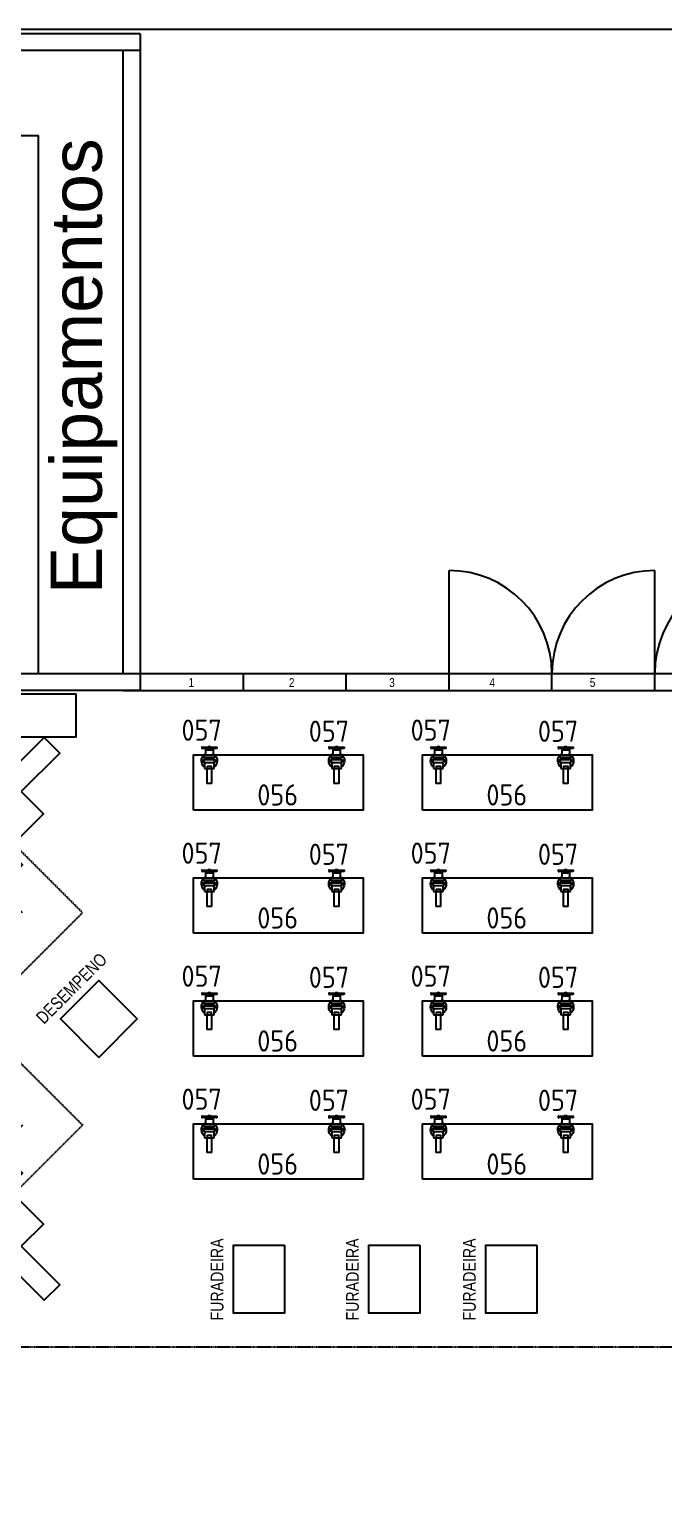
# Model space of a CAD drawing. Header units: millimetres. Extents: x 18768 to 1484868, y -11027 to 520152.
# Drawn here: x 1413044 to 1420525, y 156660 to 173819 of the extents above; entities that cross this region are included whole.
import ezdxf
from ezdxf.enums import TextEntityAlignment as Align

# ---------------------------------------------------------------- set-up
doc = ezdxf.new("R2010")
doc.units = ezdxf.units.MM
doc.linetypes.add('DASHED2', pattern=[9.525, 6.35, -3.175])
doc.linetypes.add('DIVIDE', pattern=[2.15, 1.5, -0.2, 0.05, -0.15, 0.05, -0.2])
for name, color, linetype in [('L025-IMAGIN', 1, 'DIVIDE'), ('L025-TEXTO', 7, 'Continuous'), ('L035-ARRANJO-EXISTENTE', 180, 'Continuous'), ('L035-TEXTO', 40, 'Continuous'), ('PAREDES', 7, 'Continuous')]:
    doc.layers.add(name, color=color, linetype=linetype)
doc.layers.add('L035-DEMOLIÇÃO', color=40, linetype='Continuous', plot=False)
doc.styles.add('ISO-CP--25', font='isocp.shx', dxfattribs={"height": 250})
doc.styles.get("Standard").update_dxf_attribs({"font": 'arial.ttf'})

# ---------------------------------------------------------------- blocks, each defined once
blk = doc.blocks.new('BL_SENAI_id9310100290')
at = {"layer": 'L035-ARRANJO-EXISTENTE', "color": 0}
for p, q in [((-515, 200), (-515, 139)), ((-515, 200), (-340, 200)), ((-340, 112), (-340, 227)), ((-340, 227), (-272, 227)), ((-228, 233), (-238, 233)), ((-238, 219), (-238, 106)), ((-228, 106), (-228, 233)), ((-217, 106), (-217, 233)), ((-217, 233), (-207, 233)), ((-207, 219), (-207, 106)), ((-178, 144), (-178, 195)), ((-114, 214), (-159, 214)), ((-121, 214), (-121, 125)), ((-114, 214), (-114, 125)), ((-340, 139), (-515, 139)), ((-272, 112), (-340, 112)), ((-238, 106), (-228, 106)), ((-207, 106), (-217, 106)), ((-114, 125), (-159, 125))]:
    blk.add_line(p, q, dxfattribs=at)
for points in [[(-340, 143), (-340, 197), (-314, 197), (-314, 143)], [(-268, 233), (-238, 233), (-238, 106), (-268, 106)], [(-178, 233), (-207, 233), (-207, 106), (-178, 106)], [(-114, 156), (-114, 183), (-83, 183), (-83, 156)], [(-104, 259), (-104, 252), (-88, 252), (-88, 259)], [(-104, 80), (-104, 86), (-88, 86), (-88, 80)]]:
    blk.add_lwpolyline(points, close=True, dxfattribs=at)
for points in [[(-99, 183), (-99, 252), (-92, 252), (-92, 183)], [(-92, 156), (-92, 86), (-99, 86), (-99, 156)]]:
    blk.add_lwpolyline(points, dxfattribs=at)
for centre in [(-250, 248), (-250, 92)]:
    blk.add_circle(centre, 7.45, dxfattribs=at)
for centre, radius, start, end in [((-247, 170), 92.8, 41.7386, 141.8707), ((-272, 231), 4.33, 270, 0), ((-159, 233), 19, 180, 270), ((-247, 170), 92.8, 218.1293, 318.2614), ((-272, 108), 4.33, 0, 90), ((-159, 106), 19, 90, 180)]:
    blk.add_arc(centre, radius, start, end, dxfattribs=at)
at = {"layer": 'L025-TEXTO', "style": 'ISO-CP--25'}
blk.add_attdef('rmp_mt_codmaterial', (15, 15), '', height=40, dxfattribs=at)
at = {"layer": 'L025-TEXTO', "style": 'ISO-CP--25', "flags": 1}
for tag in ['rmp_mt_nomeunid', 'rmp_mt_potencia', 'rmp_mt_cod']:
    blk.add_attdef(tag, (15, 15), '', height=40, dxfattribs=at)
blk = doc.blocks.new('BL_SENAI_id9320240650')
at = {"layer": 'L035-ARRANJO-EXISTENTE', "color": 0}
blk.add_lwpolyline([(-595, 399), (-595, -251), (1405, -251), (1405, 399)], close=True, dxfattribs=at)
at = {"layer": 'L025-TEXTO', "style": 'ISO-CP--25'}
blk.add_attdef('rmp_mt_codmaterial', (15, 15), '', height=40, dxfattribs=at)
at = {"layer": 'L025-TEXTO', "style": 'ISO-CP--25', "flags": 1}
for tag in ['rmp_mt_nomeunid', 'rmp_mt_potencia', 'rmp_mt_cod']:
    blk.add_attdef(tag, (15, 15), '', height=40, dxfattribs=at)

msp = doc.modelspace()

# ---------------------------------------------------------------- linework, layer by layer
for p, q in [((1406265, 172564.6), (1413153.298, 172564.6)), ((1413153.298, 166224.6), (1413153.298, 172564.6)), ((1417993.298, 166224.6), (1417993.298, 167436.6)), ((1420417.298, 166224.6), (1420417.298, 167436.6))]:
    msp.add_line(p, q)
at = {"color": 1}
for p, q in [((1414357.298, 166024.6), (1414357.298, 166224.6)), ((1415569.298, 166024.6), (1415569.298, 166224.6)), ((1416781.298, 166024.6), (1416781.298, 166224.6)), ((1417993.298, 166024.6), (1417993.298, 166224.6)), ((1419205.298, 166024.6), (1419205.298, 166224.6)), ((1420417.298, 166024.6), (1420417.298, 166224.6))]:
    msp.add_line(p, q, dxfattribs=at)
at = {"color": 1, "linetype": 'DASHED2'}
for p, q in [((1413673.795, 163403.337), (1411340.343, 165736.789)), ((1412422.216, 162151.758), (1413673.795, 163403.337)), ((1412422.216, 162151.758), (1413673.795, 160900.179)), ((1413673.795, 160900.179), (1411340.343, 158566.726))]:
    msp.add_line(p, q, dxfattribs=at)
for points in [[(1412599.702, 165478.056), (1413599.702, 165478.056), (1413599.702, 165978.056), (1412599.702, 165978.056)], [(1413865.418, 161699.209), (1414317.967, 162151.758), (1413865.418, 162604.306), (1413412.87, 162151.758)], [(1416054.002, 159484.654), (1416054.002, 158684.654), (1415454.002, 158684.654), (1415454.002, 159484.654)], [(1417649.304, 159484.654), (1417649.304, 158684.654), (1417049.304, 158684.654), (1417049.304, 159484.654)], [(1419027.326, 159484.654), (1419027.326, 158684.654), (1418427.326, 158684.654), (1418427.326, 159484.654)]]:
    msp.add_lwpolyline(points, close=True)
for points in [[(1412966.689, 163403.337), (1412683.846, 163686.18), (1412966.689, 163969.022), (1412789.912, 164145.799), (1413214.176, 164570.063), (1412952.546, 164831.693), (1413405.095, 165284.241), (1413221.247, 165468.089), (1412768.699, 165015.54), (1412648.491, 165135.748), (1412224.227, 164711.484), (1411906.028, 165029.682), (1411623.186, 164746.84), (1411340.343, 165029.682), (1411128.211, 164817.55), (1411411.054, 164534.708), (1411220.135, 164343.789), (1412280.795, 163283.129), (1412471.714, 163474.048), (1412754.557, 163191.205)], [(1412966.689, 160900.179), (1412683.846, 160617.336), (1412966.689, 160334.493), (1412789.912, 160157.717), (1413214.176, 159733.453), (1412952.546, 159471.823), (1413405.095, 159019.275), (1413221.247, 158835.427), (1412768.699, 159287.975), (1412648.491, 159167.767), (1412224.227, 159592.031), (1411906.028, 159273.833), (1411623.186, 159556.676), (1411340.343, 159273.833), (1411128.211, 159485.965), (1411411.054, 159768.808), (1411220.135, 159959.727), (1412280.795, 161020.387), (1412471.714, 160829.468), (1412754.557, 161112.311)]]:
    msp.add_lwpolyline(points)
for centre, start, end in [((1417993.298, 166224.6), 0, 90), ((1420417.298, 166224.6), 90, 180), ((1421629.298, 166224.6), 90, 180)]:
    msp.add_arc(centre, 1212, start, end)
at = {"layer": 'L025-IMAGIN'}
msp.add_line((1421629.298, 158284.6), (1402043.1, 158284.6), dxfattribs=at)
at = {"layer": 'L035-DEMOLIÇÃO', "linetype": 'ByBlock', "lineweight": -2}
msp.add_lwpolyline([(1437540.298, 136290.012), (1345642.017, 136290.012), (1345642.017, 173818.605), (1437540.298, 173818.605)], close=True, dxfattribs=at)
at = {"layer": 'PAREDES'}
for p, q in [((1414353.298, 173764.6), (1399026.446, 173764.6)), ((1414353.298, 173764.6), (1414353.298, 166224.6)), ((1414353.298, 173564.6), (1399126.446, 173564.6)), ((1402975.536, 166224.6), (1414357.298, 166224.6)), ((1414153.298, 166224.6), (1436973.298, 166224.6)), ((1414357.298, 166024.6), (1402876.446, 166024.6)), ((1414153.298, 166024.6), (1436767.222, 166024.6))]:
    msp.add_line(p, q, dxfattribs=at)
at = {"layer": 'PAREDES', "ltscale": 0.01}
msp.add_line((1414153.298, 166224.6), (1414153.298, 173564.6), dxfattribs=at)

# ---------------------------------------------------------------- block references
at = {"layer": 'L035-ARRANJO-EXISTENTE'}
ref = msp.add_blockref('BL_SENAI_id9310100290', (1414997.833, 165442.017), dxfattribs=dict(at, xscale=-1, rotation=270))
ref.add_attrib('rmp_mt_codmaterial', '057', dxfattribs={"layer": 'L025-TEXTO', "height": 250, "style": 'ISO-CP--25'}).set_placement((1415077.363, 165430.759), align=Align.CENTER)
ref = msp.add_blockref('BL_SENAI_id9310100290', (1416497.833, 165442.017), dxfattribs=dict(at, xscale=-1, rotation=270))
ref.add_attrib('rmp_mt_codmaterial', '057', dxfattribs={"layer": 'L025-TEXTO', "height": 250, "style": 'ISO-CP--25'}).set_placement((1416577.363, 165417.793), align=Align.CENTER)
ref = msp.add_blockref('BL_SENAI_id9310100290', (1417697.833, 165442.017), dxfattribs=dict(at, xscale=-1, rotation=270))
ref.add_attrib('rmp_mt_codmaterial', '057', dxfattribs={"layer": 'L025-TEXTO', "height": 250, "style": 'ISO-CP--25'}).set_placement((1417777.363, 165430.759), align=Align.CENTER)
ref = msp.add_blockref('BL_SENAI_id9310100290', (1419197.833, 165442.017), dxfattribs=dict(at, xscale=-1, rotation=270))
ref.add_attrib('rmp_mt_codmaterial', '057', dxfattribs={"layer": 'L025-TEXTO', "height": 250, "style": 'ISO-CP--25'}).set_placement((1419277.363, 165417.793), align=Align.CENTER)
ref = msp.add_blockref('BL_SENAI_id9320240650', (1415576.265, 165012.959), dxfattribs=dict(at, xscale=-1, rotation=180))
ref.add_attrib('rmp_mt_codmaterial', '056', dxfattribs={"layer": 'L025-TEXTO', "height": 250, "style": 'ISO-CP--25'}).set_placement((1415973.204, 164667.239), align=Align.CENTER)
ref = msp.add_blockref('BL_SENAI_id9320240650', (1418276.265, 165012.959), dxfattribs=dict(at, xscale=-1, rotation=180))
ref.add_attrib('rmp_mt_codmaterial', '056', dxfattribs={"layer": 'L025-TEXTO', "height": 250, "style": 'ISO-CP--25'}).set_placement((1418673.204, 164667.239), align=Align.CENTER)
ref = msp.add_blockref('BL_SENAI_id9310100290', (1414997.833, 163992.017), dxfattribs=dict(at, xscale=-1, rotation=270))
ref.add_attrib('rmp_mt_codmaterial', '057', dxfattribs={"layer": 'L025-TEXTO', "height": 250, "style": 'ISO-CP--25'}).set_placement((1415077.363, 163980.759), align=Align.CENTER)
ref = msp.add_blockref('BL_SENAI_id9310100290', (1416497.833, 163992.017), dxfattribs=dict(at, xscale=-1, rotation=270))
ref.add_attrib('rmp_mt_codmaterial', '057', dxfattribs={"layer": 'L025-TEXTO', "height": 250, "style": 'ISO-CP--25'}).set_placement((1416577.363, 163967.793), align=Align.CENTER)
ref = msp.add_blockref('BL_SENAI_id9310100290', (1417697.833, 163992.017), dxfattribs=dict(at, xscale=-1, rotation=270))
ref.add_attrib('rmp_mt_codmaterial', '057', dxfattribs={"layer": 'L025-TEXTO', "height": 250, "style": 'ISO-CP--25'}).set_placement((1417777.363, 163980.759), align=Align.CENTER)
ref = msp.add_blockref('BL_SENAI_id9310100290', (1419197.833, 163992.017), dxfattribs=dict(at, xscale=-1, rotation=270))
ref.add_attrib('rmp_mt_codmaterial', '057', dxfattribs={"layer": 'L025-TEXTO', "height": 250, "style": 'ISO-CP--25'}).set_placement((1419277.363, 163967.793), align=Align.CENTER)
ref = msp.add_blockref('BL_SENAI_id9320240650', (1415576.265, 163562.959), dxfattribs=dict(at, xscale=-1, rotation=180))
ref.add_attrib('rmp_mt_codmaterial', '056', dxfattribs={"layer": 'L025-TEXTO', "height": 250, "style": 'ISO-CP--25'}).set_placement((1415973.204, 163217.239), align=Align.CENTER)
ref = msp.add_blockref('BL_SENAI_id9320240650', (1418276.265, 163562.959), dxfattribs=dict(at, xscale=-1, rotation=180))
ref.add_attrib('rmp_mt_codmaterial', '056', dxfattribs={"layer": 'L025-TEXTO', "height": 250, "style": 'ISO-CP--25'}).set_placement((1418673.204, 163217.239), align=Align.CENTER)
ref = msp.add_blockref('BL_SENAI_id9310100290', (1414997.833, 162542.017), dxfattribs=dict(at, xscale=-1, rotation=270))
ref.add_attrib('rmp_mt_codmaterial', '057', dxfattribs={"layer": 'L025-TEXTO', "height": 250, "style": 'ISO-CP--25'}).set_placement((1415077.363, 162530.759), align=Align.CENTER)
ref = msp.add_blockref('BL_SENAI_id9310100290', (1416497.833, 162542.017), dxfattribs=dict(at, xscale=-1, rotation=270))
ref.add_attrib('rmp_mt_codmaterial', '057', dxfattribs={"layer": 'L025-TEXTO', "height": 250, "style": 'ISO-CP--25'}).set_placement((1416577.363, 162517.793), align=Align.CENTER)
ref = msp.add_blockref('BL_SENAI_id9310100290', (1417697.833, 162542.017), dxfattribs=dict(at, xscale=-1, rotation=270))
ref.add_attrib('rmp_mt_codmaterial', '057', dxfattribs={"layer": 'L025-TEXTO', "height": 250, "style": 'ISO-CP--25'}).set_placement((1417777.363, 162530.759), align=Align.CENTER)
ref = msp.add_blockref('BL_SENAI_id9310100290', (1419197.833, 162542.017), dxfattribs=dict(at, xscale=-1, rotation=270))
ref.add_attrib('rmp_mt_codmaterial', '057', dxfattribs={"layer": 'L025-TEXTO', "height": 250, "style": 'ISO-CP--25'}).set_placement((1419277.363, 162517.793), align=Align.CENTER)
ref = msp.add_blockref('BL_SENAI_id9320240650', (1415576.265, 162112.959), dxfattribs=dict(at, xscale=-1, rotation=180))
ref.add_attrib('rmp_mt_codmaterial', '056', dxfattribs={"layer": 'L025-TEXTO', "height": 250, "style": 'ISO-CP--25'}).set_placement((1415973.204, 161767.239), align=Align.CENTER)
ref = msp.add_blockref('BL_SENAI_id9320240650', (1418276.265, 162112.959), dxfattribs=dict(at, xscale=-1, rotation=180))
ref.add_attrib('rmp_mt_codmaterial', '056', dxfattribs={"layer": 'L025-TEXTO', "height": 250, "style": 'ISO-CP--25'}).set_placement((1418673.204, 161767.239), align=Align.CENTER)
ref = msp.add_blockref('BL_SENAI_id9310100290', (1414997.833, 161092.017), dxfattribs=dict(at, xscale=-1, rotation=270))
ref.add_attrib('rmp_mt_codmaterial', '057', dxfattribs={"layer": 'L025-TEXTO', "height": 250, "style": 'ISO-CP--25'}).set_placement((1415077.363, 161080.759), align=Align.CENTER)
ref = msp.add_blockref('BL_SENAI_id9310100290', (1416497.833, 161092.017), dxfattribs=dict(at, xscale=-1, rotation=270))
ref.add_attrib('rmp_mt_codmaterial', '057', dxfattribs={"layer": 'L025-TEXTO', "height": 250, "style": 'ISO-CP--25'}).set_placement((1416577.363, 161067.793), align=Align.CENTER)
ref = msp.add_blockref('BL_SENAI_id9310100290', (1417697.833, 161092.017), dxfattribs=dict(at, xscale=-1, rotation=270))
ref.add_attrib('rmp_mt_codmaterial', '057', dxfattribs={"layer": 'L025-TEXTO', "height": 250, "style": 'ISO-CP--25'}).set_placement((1417777.363, 161080.759), align=Align.CENTER)
ref = msp.add_blockref('BL_SENAI_id9310100290', (1419197.833, 161092.017), dxfattribs=dict(at, xscale=-1, rotation=270))
ref.add_attrib('rmp_mt_codmaterial', '057', dxfattribs={"layer": 'L025-TEXTO', "height": 250, "style": 'ISO-CP--25'}).set_placement((1419277.363, 161067.793), align=Align.CENTER)
ref = msp.add_blockref('BL_SENAI_id9320240650', (1415576.265, 160662.959), dxfattribs=dict(at, xscale=-1, rotation=180))
ref.add_attrib('rmp_mt_codmaterial', '056', dxfattribs={"layer": 'L025-TEXTO', "height": 250, "style": 'ISO-CP--25'}).set_placement((1415973.204, 160317.239), align=Align.CENTER)
ref = msp.add_blockref('BL_SENAI_id9320240650', (1418276.265, 160662.959), dxfattribs=dict(at, xscale=-1, rotation=180))
ref.add_attrib('rmp_mt_codmaterial', '056', dxfattribs={"layer": 'L025-TEXTO', "height": 250, "style": 'ISO-CP--25'}).set_placement((1418673.204, 160317.239), align=Align.CENTER)

# ---------------------------------------------------------------- texts
at = {"insert": (1413299.647, 167157.009), "char_height": 601.7519, "attachment_point": 1, "rotation": 90}
msp.add_mtext_dynamic_manual_height_columns('Equipamentos', width=4890, gutter_width=3008.759, heights=[500], dxfattribs=at)
at = {"layer": 'L035-TEXTO', "width": 0.8}
for s, p in [('1', (1414923.824, 166063.884)), ('2', (1416105.824, 166063.884)), ('3', (1417287.824, 166063.884)), ('4', (1418469.824, 166063.884)), ('5', (1419651.824, 166063.884))]:
    msp.add_text(s, height=105, dxfattribs=at).set_placement(p)
for s, rotation, p in [('DESEMPENO', 45, (1413218.326, 162080.119)), ('FURADEIRA', 90, (1415334.417, 158596.205)), ('FURADEIRA', 90, (1416929.718, 158596.205)), ('FURADEIRA', 90, (1418307.74, 158596.205))]:
    msp.add_text(s, height=150, rotation=rotation, dxfattribs=at).set_placement(p)

doc.saveas('drawing.dxf')
